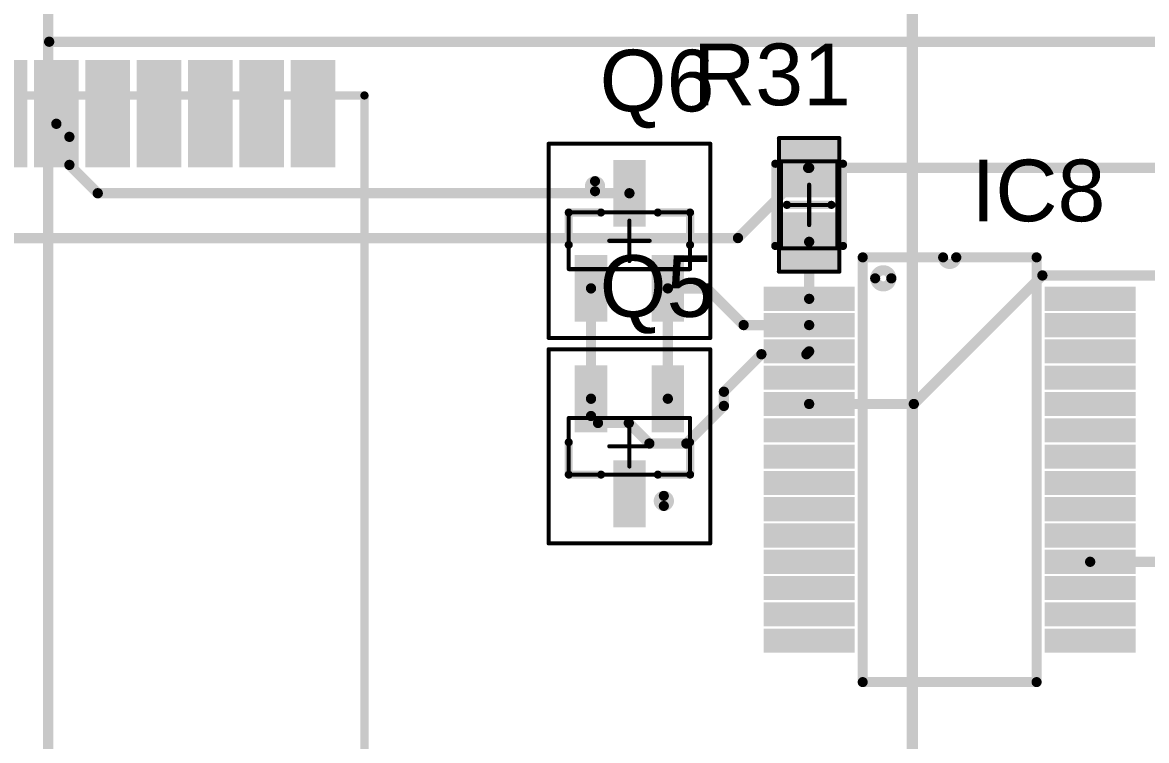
# Model space of a CAD drawing. Header units: millimetres. Extents: x 0.82 to 4.9, y 1.18 to 4.75.
# Drawn here: x 1.889 to 2.983, y 3.389 to 4.088 of the extents above; entities that cross this region are included whole.
import ezdxf

# ---------------------------------------------------------------- set-up
doc = ezdxf.new("R2010")
doc.units = ezdxf.units.MM
doc.header["$MEASUREMENT"] = 0
for name, color, linetype in [('BottomOverlay', 54, 'Continuous'), ('Mechanical1', 6, 'Continuous'), ('Mechanical13', 56, 'Continuous'), ('Mechanical15', 56, 'Continuous'), ('TopLayer', 1, 'Continuous'), ('TopOverlay', 2, 'Continuous'), ('TopPaste', 8, 'Continuous'), ('TopSolder', 216, 'Continuous')]:
    doc.layers.add(name, color=color, linetype=linetype)
doc.styles.add('Arial', font='arial.ttf', dxfattribs={"height": 0.2})

# ---------------------------------------------------------------- blocks, each defined once
blk = doc.blocks.new('LCD_2_4_TFT_SPI_240_320_B_1')
at = {"layer": 'BottomOverlay', "const_width": 0.01}
for points in [[(-0.8409, -1.5193), (-0.8409, 1.5193)], [(-0.84, 1.1094), (0.84, 1.1094)]]:
    blk.add_lwpolyline(points, dxfattribs=at)
at = {"layer": 'BottomOverlay', "const_width": 0.005}
blk.add_lwpolyline([(-0.8425, 1.1094, 1), (-0.8375, 1.1094, 1)], format="xyb", close=True, dxfattribs=at)
at = {"layer": 'Mechanical15', "const_width": 0.01}
blk.add_lwpolyline([(0, -1.5193), (0, 1.5193)], dxfattribs=at)
blk = doc.blocks.new('ESP32___WROVER_B_3')
at = {"layer": 'TopLayer'}
for points in [[(0.623, -0.5823), (0.7195, -0.5823), (0.7195, -0.6177), (0.623, -0.6177)], [(0.623, -0.6323), (0.7195, -0.6323), (0.7195, -0.6677), (0.623, -0.6677)], [(0.623, -0.6823), (0.7195, -0.6823), (0.7195, -0.7177), (0.623, -0.7177)], [(0.623, -0.7323), (0.7195, -0.7323), (0.7195, -0.7677), (0.623, -0.7677)], [(0.623, -0.7823), (0.7195, -0.7823), (0.7195, -0.8177), (0.623, -0.8177)], [(0.623, -0.8323), (0.7195, -0.8323), (0.7195, -0.8677), (0.623, -0.8677)], [(0.623, -0.8823), (0.7195, -0.8823), (0.7195, -0.9177), (0.623, -0.9177)]]:
    blk.add_hatch(color=1, dxfattribs=at).paths.add_polyline_path(points)
at = {"layer": 'TopPaste'}
for points in [[(0.623, -0.5823), (0.7195, -0.5823), (0.7195, -0.6177), (0.623, -0.6177)], [(0.623, -0.6323), (0.7195, -0.6323), (0.7195, -0.6677), (0.623, -0.6677)], [(0.623, -0.6823), (0.7195, -0.6823), (0.7195, -0.7177), (0.623, -0.7177)], [(0.623, -0.7323), (0.7195, -0.7323), (0.7195, -0.7677), (0.623, -0.7677)], [(0.623, -0.7823), (0.7195, -0.7823), (0.7195, -0.8177), (0.623, -0.8177)], [(0.623, -0.8323), (0.7195, -0.8323), (0.7195, -0.8677), (0.623, -0.8677)], [(0.623, -0.8823), (0.7195, -0.8823), (0.7195, -0.9177), (0.623, -0.9177)]]:
    blk.add_hatch(color=8, dxfattribs=at).paths.add_polyline_path(points)
at = {"layer": 'TopSolder'}
for points in [[(0.619, -0.5783), (0.7235, -0.5783), (0.7235, -0.6217), (0.619, -0.6217)], [(0.619, -0.6283), (0.7235, -0.6283), (0.7235, -0.6717), (0.619, -0.6717)], [(0.619, -0.6783), (0.7235, -0.6783), (0.7235, -0.7217), (0.619, -0.7217)], [(0.619, -0.7283), (0.7235, -0.7283), (0.7235, -0.7717), (0.619, -0.7717)], [(0.619, -0.7783), (0.7235, -0.7783), (0.7235, -0.8217), (0.619, -0.8217)], [(0.619, -0.8283), (0.7235, -0.8283), (0.7235, -0.8717), (0.619, -0.8717)], [(0.619, -0.8783), (0.7235, -0.8783), (0.7235, -0.9217), (0.619, -0.9217)]]:
    blk.add_hatch(color=216, dxfattribs=at).paths.add_polyline_path(points)
at = {"layer": 'TopOverlay', "const_width": 0.008}
for points in [[(0.689, 0.2862), (0.689, -0.95)], [(-0.0197, -0.95), (0.689, -0.95)]]:
    blk.add_lwpolyline(points, dxfattribs=at)
at = {"layer": 'TopOverlay', "const_width": 0.004}
blk.add_lwpolyline([(0.687, -0.95, 1), (0.691, -0.95, 1)], format="xyb", close=True, dxfattribs=at)
blk.add_lwpolyline([(0.687, -0.95, 1), (0.691, -0.95, 1)], format="xyb", close=True, dxfattribs=at)
blk = doc.blocks.new('6_0805_L_8')
at = {"layer": 'TopLayer'}
for points in [[(-0.0606, -0.0256), (-0.0606, 0.0256), (-0.0114, 0.0256), (-0.0114, -0.0256)], [(0.0114, -0.0256), (0.0114, 0.0256), (0.0606, 0.0256), (0.0606, -0.0256)]]:
    blk.add_hatch(color=1, dxfattribs=at).paths.add_polyline_path(points)
at = {"layer": 'TopPaste'}
for points in [[(-0.0606, -0.0256), (-0.0606, 0.0256), (-0.0114, 0.0256), (-0.0114, -0.0256)], [(0.0114, -0.0256), (0.0114, 0.0256), (0.0606, 0.0256), (0.0606, -0.0256)]]:
    blk.add_hatch(color=8, dxfattribs=at).paths.add_polyline_path(points)
at = {"layer": 'TopSolder'}
for points in [[(-0.0646, -0.0296), (-0.0646, 0.0296), (-0.0074, 0.0296), (-0.0074, -0.0296)], [(0.0074, -0.0296), (0.0074, 0.0296), (0.0646, 0.0296), (0.0646, -0.0296)]]:
    blk.add_hatch(color=216, dxfattribs=at).paths.add_polyline_path(points)
at = {"layer": 'Mechanical1', "const_width": 0.00394}
for points in [[(-0.0423, -0.0276), (-0.0423, 0.0276)], [(0.0423, 0.0276), (-0.0423, 0.0276)], [(0.0423, -0.0276), (0.0423, 0.0276)], [(0.0423, -0.0276), (-0.0423, -0.0276)]]:
    blk.add_lwpolyline(points, dxfattribs=at)
at = {"layer": 'Mechanical1', "const_width": 0.00197}
for points in [[(-0.0433, 0.0276, 1), (-0.0413, 0.0276, 1)], [(-0.0433, 0.0276, 1), (-0.0413, 0.0276, 1)], [(0.0413, 0.0276, 1), (0.0433, 0.0276, 1)], [(0.0413, 0.0276, 1), (0.0433, 0.0276, 1)], [(-0.0433, -0.0276, 1), (-0.0413, -0.0276, 1)], [(-0.0433, -0.0276, 1), (-0.0413, -0.0276, 1)], [(0.0413, -0.0276, 1), (0.0433, -0.0276, 1)], [(0.0413, -0.0276, 1), (0.0433, -0.0276, 1)]]:
    blk.add_lwpolyline(points, format="xyb", close=True, dxfattribs=at)
at = {"layer": 'Mechanical15', "const_width": 0.00394}
for points in [[(-0.065, -0.0295), (-0.065, 0.0295)], [(0.065, 0.0295), (-0.065, 0.0295)], [(0.065, -0.0295), (0.065, 0.0295)], [(0, -0.0197), (0, 0.0197)], [(0.0197, 0), (-0.0197, 0)], [(0.065, -0.0295), (-0.065, -0.0295)]]:
    blk.add_lwpolyline(points, dxfattribs=at)
at = {"layer": 'Mechanical15', "const_width": 0.00197}
for points in [[(-0.066, 0.0295, 1), (-0.064, 0.0295, 1)], [(-0.066, 0.0295, 1), (-0.064, 0.0295, 1)], [(0.064, 0.0295, 1), (0.066, 0.0295, 1)], [(0.064, 0.0295, 1), (0.066, 0.0295, 1)], [(-0.001, 0.0197, 1), (0.001, 0.0197, 1)], [(-0.0207, 0, 1), (-0.0187, 0, 1)], [(0.0187, 0, 1), (0.0207, 0, 1)], [(-0.001, -0.0197, 1), (0.001, -0.0197, 1)], [(-0.066, -0.0295, 1), (-0.064, -0.0295, 1)], [(-0.066, -0.0295, 1), (-0.064, -0.0295, 1)], [(0.064, -0.0295, 1), (0.066, -0.0295, 1)], [(0.064, -0.0295, 1), (0.066, -0.0295, 1)]]:
    blk.add_lwpolyline(points, format="xyb", close=True, dxfattribs=at)
at = {"layer": 'TopOverlay', "const_width": 0.00787}
for points in [[(0.04, 0.033), (-0.04, 0.033)], [(0, -0.0217), (0, 0.0217)], [(0.04, -0.033), (-0.04, -0.033)]]:
    blk.add_lwpolyline(points, dxfattribs=at)
at = {"layer": 'TopOverlay', "const_width": 0.00394}
for points in [[(-0.042, 0.033, 1), (-0.038, 0.033, 1)], [(0.038, 0.033, 1), (0.042, 0.033, 1)], [(-0.002, 0.0217, 1), (0.002, 0.0217, 1)], [(-0.002, -0.0217, 1), (0.002, -0.0217, 1)], [(-0.042, -0.033, 1), (-0.038, -0.033, 1)], [(0.038, -0.033, 1), (0.042, -0.033, 1)]]:
    blk.add_lwpolyline(points, format="xyb", close=True, dxfattribs=at)
blk = doc.blocks.new('SOT23_M______39')
at = {"layer": 'TopLayer'}
for points in [[(-0.0748, 0.0256), (-0.0748, 0.0492), (-0.0177, 0.0492), (-0.0177, 0.0256)], [(0.0177, -0.0118), (0.0177, 0.0118), (0.0748, 0.0118), (0.0748, -0.0118)], [(-0.0748, -0.0492), (-0.0748, -0.0256), (-0.0177, -0.0256), (-0.0177, -0.0492)]]:
    blk.add_hatch(color=1, dxfattribs=at).paths.add_polyline_path(points)
at = {"layer": 'TopPaste'}
for points in [[(-0.0748, 0.0256), (-0.0748, 0.0492), (-0.0177, 0.0492), (-0.0177, 0.0256)], [(0.0177, -0.0118), (0.0177, 0.0118), (0.0748, 0.0118), (0.0748, -0.0118)], [(-0.0748, -0.0492), (-0.0748, -0.0256), (-0.0177, -0.0256), (-0.0177, -0.0492)]]:
    blk.add_hatch(color=8, dxfattribs=at).paths.add_polyline_path(points)
at = {"layer": 'TopSolder'}
for points in [[(-0.0788, 0.0216), (-0.0788, 0.0532), (-0.0137, 0.0532), (-0.0137, 0.0216)], [(0.0137, -0.0158), (0.0137, 0.0158), (0.0788, 0.0158), (0.0788, -0.0158)], [(-0.0788, -0.0532), (-0.0788, -0.0216), (-0.0137, -0.0216), (-0.0137, -0.0532)]]:
    blk.add_hatch(color=216, dxfattribs=at).paths.add_polyline_path(points)
at = {"layer": 'Mechanical13', "const_width": 0.00394}
for points in [[(-0.0276, 0.0591), (0.0276, 0.0591)], [(-0.0276, 0.0591), (-0.0276, -0.0591)], [(0.0276, 0.0591), (0.0276, -0.0591)], [(-0.0276, -0.0591), (0.0276, -0.0591)]]:
    blk.add_lwpolyline(points, dxfattribs=at)
at = {"layer": 'Mechanical13', "const_width": 0.00197}
for points in [[(-0.0285, 0.0591, 1), (-0.0266, 0.0591, 1)], [(-0.0285, 0.0591, 1), (-0.0266, 0.0591, 1)], [(0.0266, 0.0591, 1), (0.0285, 0.0591, 1)], [(0.0266, 0.0591, 1), (0.0285, 0.0591, 1)], [(-0.0285, -0.0591, 1), (-0.0266, -0.0591, 1)], [(-0.0285, -0.0591, 1), (-0.0266, -0.0591, 1)], [(0.0266, -0.0591, 1), (0.0285, -0.0591, 1)], [(0.0266, -0.0591, 1), (0.0285, -0.0591, 1)]]:
    blk.add_lwpolyline(points, format="xyb", close=True, dxfattribs=at)
at = {"layer": 'Mechanical15', "const_width": 0.00394}
for points in [[(-0.0945, 0.0787), (0.0945, 0.0787)], [(-0.0945, 0.0787), (-0.0945, -0.0787)], [(0.0945, 0.0787), (0.0945, -0.0787)], [(0, 0.0197), (0, -0.0197)], [(-0.0197, 0), (0.0197, 0)], [(-0.0945, -0.0787), (0.0945, -0.0787)]]:
    blk.add_lwpolyline(points, dxfattribs=at)
at = {"layer": 'Mechanical15', "const_width": 0.00197}
for points in [[(-0.0955, 0.0787, 1), (-0.0935, 0.0787, 1)], [(-0.0955, 0.0787, 1), (-0.0935, 0.0787, 1)], [(0.0935, 0.0787, 1), (0.0955, 0.0787, 1)], [(0.0935, 0.0787, 1), (0.0955, 0.0787, 1)], [(-0.001, 0.0197, 1), (0.001, 0.0197, 1)], [(-0.0207, 0, 1), (-0.0187, 0, 1)], [(0.0187, 0, 1), (0.0207, 0, 1)], [(-0.001, -0.0197, 1), (0.001, -0.0197, 1)], [(-0.0955, -0.0787, 1), (-0.0935, -0.0787, 1)], [(-0.0955, -0.0787, 1), (-0.0935, -0.0787, 1)], [(0.0935, -0.0787, 1), (0.0955, -0.0787, 1)], [(0.0935, -0.0787, 1), (0.0955, -0.0787, 1)]]:
    blk.add_lwpolyline(points, format="xyb", close=True, dxfattribs=at)
at = {"layer": 'TopOverlay', "const_width": 0.00787}
for points in [[(-0.0039, 0.0591), (0.0276, 0.0591)], [(0.0276, 0.0591), (0.0276, 0.0276)], [(0.0276, -0.0276), (0.0276, -0.0591)], [(-0.0039, -0.0591), (0.0276, -0.0591)]]:
    blk.add_lwpolyline(points, dxfattribs=at)
at = {"layer": 'TopOverlay'}
for points, const_width in [([(-0.0059, 0.0591, 1), (-0.002, 0.0591, 1)], 0.00394), ([(0.0256, 0.0591, 1), (0.0295, 0.0591, 1)], 0.00394), ([(0.0256, 0.0591, 1), (0.0295, 0.0591, 1)], 0.00394), ([(0.0581, 0.0335, 1), (0.0482, 0.0335, 1)], 0.00984), ([(0.0458, 0.0335, 1), (0.0507, 0.0335, 1)], 0.00492), ([(0.0556, 0.0335, 1), (0.0605, 0.0335, 1)], 0.00492), ([(0.0256, 0.0276, 1), (0.0295, 0.0276, 1)], 0.00394), ([(0.0256, -0.0276, 1), (0.0295, -0.0276, 1)], 0.00394), ([(-0.0059, -0.0591, 1), (-0.002, -0.0591, 1)], 0.00394), ([(0.0256, -0.0591, 1), (0.0295, -0.0591, 1)], 0.00394), ([(0.0256, -0.0591, 1), (0.0295, -0.0591, 1)], 0.00394)]:
    blk.add_lwpolyline(points, format="xyb", close=True, dxfattribs=dict(at, const_width=const_width))
blk = doc.blocks.new('SOT23_M______40')
at = {"layer": 'TopLayer'}
for points in [[(-0.0748, 0.0256), (-0.0748, 0.0492), (-0.0177, 0.0492), (-0.0177, 0.0256)], [(0.0177, -0.0118), (0.0177, 0.0118), (0.0748, 0.0118), (0.0748, -0.0118)], [(-0.0748, -0.0492), (-0.0748, -0.0256), (-0.0177, -0.0256), (-0.0177, -0.0492)]]:
    blk.add_hatch(color=1, dxfattribs=at).paths.add_polyline_path(points)
at = {"layer": 'TopPaste'}
for points in [[(-0.0748, 0.0256), (-0.0748, 0.0492), (-0.0177, 0.0492), (-0.0177, 0.0256)], [(0.0177, -0.0118), (0.0177, 0.0118), (0.0748, 0.0118), (0.0748, -0.0118)], [(-0.0748, -0.0492), (-0.0748, -0.0256), (-0.0177, -0.0256), (-0.0177, -0.0492)]]:
    blk.add_hatch(color=8, dxfattribs=at).paths.add_polyline_path(points)
at = {"layer": 'TopSolder'}
for points in [[(-0.0788, 0.0216), (-0.0788, 0.0532), (-0.0137, 0.0532), (-0.0137, 0.0216)], [(0.0137, -0.0158), (0.0137, 0.0158), (0.0788, 0.0158), (0.0788, -0.0158)], [(-0.0788, -0.0532), (-0.0788, -0.0216), (-0.0137, -0.0216), (-0.0137, -0.0532)]]:
    blk.add_hatch(color=216, dxfattribs=at).paths.add_polyline_path(points)
at = {"layer": 'Mechanical13', "const_width": 0.00394}
for points in [[(0.0276, 0.0591), (-0.0276, 0.0591)], [(-0.0276, -0.0591), (-0.0276, 0.0591)], [(0.0276, -0.0591), (0.0276, 0.0591)], [(0.0276, -0.0591), (-0.0276, -0.0591)]]:
    blk.add_lwpolyline(points, dxfattribs=at)
at = {"layer": 'Mechanical13', "const_width": 0.00197}
for points in [[(-0.0285, 0.0591, 1), (-0.0266, 0.0591, 1)], [(-0.0285, 0.0591, 1), (-0.0266, 0.0591, 1)], [(0.0266, 0.0591, 1), (0.0285, 0.0591, 1)], [(0.0266, 0.0591, 1), (0.0285, 0.0591, 1)], [(-0.0285, -0.0591, 1), (-0.0266, -0.0591, 1)], [(-0.0285, -0.0591, 1), (-0.0266, -0.0591, 1)], [(0.0266, -0.0591, 1), (0.0285, -0.0591, 1)], [(0.0266, -0.0591, 1), (0.0285, -0.0591, 1)]]:
    blk.add_lwpolyline(points, format="xyb", close=True, dxfattribs=at)
at = {"layer": 'Mechanical15', "const_width": 0.00394}
for points in [[(0.0945, 0.0787), (-0.0945, 0.0787)], [(-0.0945, -0.0787), (-0.0945, 0.0787)], [(0.0945, -0.0787), (0.0945, 0.0787)], [(0, -0.0197), (0, 0.0197)], [(0.0197, 0), (-0.0197, 0)], [(0.0945, -0.0787), (-0.0945, -0.0787)]]:
    blk.add_lwpolyline(points, dxfattribs=at)
at = {"layer": 'Mechanical15', "const_width": 0.00197}
for points in [[(-0.0955, 0.0787, 1), (-0.0935, 0.0787, 1)], [(-0.0955, 0.0787, 1), (-0.0935, 0.0787, 1)], [(0.0935, 0.0787, 1), (0.0955, 0.0787, 1)], [(0.0935, 0.0787, 1), (0.0955, 0.0787, 1)], [(-0.001, 0.0197, 1), (0.001, 0.0197, 1)], [(-0.0207, 0, 1), (-0.0187, 0, 1)], [(0.0187, 0, 1), (0.0207, 0, 1)], [(-0.001, -0.0197, 1), (0.001, -0.0197, 1)], [(-0.0955, -0.0787, 1), (-0.0935, -0.0787, 1)], [(-0.0955, -0.0787, 1), (-0.0935, -0.0787, 1)], [(0.0935, -0.0787, 1), (0.0955, -0.0787, 1)], [(0.0935, -0.0787, 1), (0.0955, -0.0787, 1)]]:
    blk.add_lwpolyline(points, format="xyb", close=True, dxfattribs=at)
at = {"layer": 'TopOverlay', "const_width": 0.00787}
for points in [[(0.0276, 0.0591), (-0.0039, 0.0591)], [(0.0276, 0.0276), (0.0276, 0.0591)], [(0.0276, -0.0591), (0.0276, -0.0276)], [(0.0276, -0.0591), (-0.0039, -0.0591)]]:
    blk.add_lwpolyline(points, dxfattribs=at)
at = {"layer": 'TopOverlay'}
for points, const_width in [([(-0.0059, 0.0591, 1), (-0.002, 0.0591, 1)], 0.00394), ([(0.0256, 0.0591, 1), (0.0295, 0.0591, 1)], 0.00394), ([(0.0256, 0.0591, 1), (0.0295, 0.0591, 1)], 0.00394), ([(0.0581, 0.0335, 1), (0.0482, 0.0335, 1)], 0.00984), ([(0.0458, 0.0335, 1), (0.0507, 0.0335, 1)], 0.00492), ([(0.0556, 0.0335, 1), (0.0605, 0.0335, 1)], 0.00492), ([(0.0256, 0.0276, 1), (0.0295, 0.0276, 1)], 0.00394), ([(0.0256, -0.0276, 1), (0.0295, -0.0276, 1)], 0.00394), ([(-0.0059, -0.0591, 1), (-0.002, -0.0591, 1)], 0.00394), ([(0.0256, -0.0591, 1), (0.0295, -0.0591, 1)], 0.00394), ([(0.0256, -0.0591, 1), (0.0295, -0.0591, 1)], 0.00394)]:
    blk.add_lwpolyline(points, format="xyb", close=True, dxfattribs=dict(at, const_width=const_width))
blk = doc.blocks.new('SSOP_28_65')
at = {"layer": 'TopLayer'}
for points in [[(-0.0404, 0.0077), (0.0404, 0.0077), (0.0404, -0.0077), (-0.0404, -0.0077)], [(0.2333, 0.0077), (0.314, 0.0077), (0.314, -0.0077), (0.2333, -0.0077)], [(-0.0404, -0.0178), (0.0404, -0.0178), (0.0404, -0.0333), (-0.0404, -0.0333)], [(0.2333, -0.0178), (0.314, -0.0178), (0.314, -0.0333), (0.2333, -0.0333)], [(-0.0404, -0.0434), (0.0404, -0.0434), (0.0404, -0.0589), (-0.0404, -0.0589)], [(0.2333, -0.0434), (0.314, -0.0434), (0.314, -0.0589), (0.2333, -0.0589)], [(-0.0404, -0.069), (0.0404, -0.069), (0.0404, -0.0845), (-0.0404, -0.0845)], [(0.2333, -0.069), (0.314, -0.069), (0.314, -0.0845), (0.2333, -0.0845)], [(-0.0404, -0.0946), (0.0404, -0.0946), (0.0404, -0.1101), (-0.0404, -0.1101)], [(0.2333, -0.0946), (0.314, -0.0946), (0.314, -0.1101), (0.2333, -0.1101)], [(-0.0404, -0.1202), (0.0404, -0.1202), (0.0404, -0.1357), (-0.0404, -0.1357)], [(0.2333, -0.1202), (0.314, -0.1202), (0.314, -0.1357), (0.2333, -0.1357)], [(-0.0404, -0.1458), (0.0404, -0.1458), (0.0404, -0.1613), (-0.0404, -0.1613)], [(0.2333, -0.1458), (0.314, -0.1458), (0.314, -0.1613), (0.2333, -0.1613)], [(-0.0404, -0.1714), (0.0404, -0.1714), (0.0404, -0.1869), (-0.0404, -0.1869)], [(0.2333, -0.1714), (0.314, -0.1714), (0.314, -0.1869), (0.2333, -0.1869)], [(-0.0404, -0.197), (0.0404, -0.197), (0.0404, -0.2125), (-0.0404, -0.2125)], [(0.2333, -0.197), (0.314, -0.197), (0.314, -0.2125), (0.2333, -0.2125)], [(-0.0404, -0.2226), (0.0404, -0.2226), (0.0404, -0.2381), (-0.0404, -0.2381)], [(0.2333, -0.2226), (0.314, -0.2226), (0.314, -0.2381), (0.2333, -0.2381)], [(-0.0404, -0.2482), (0.0404, -0.2482), (0.0404, -0.2637), (-0.0404, -0.2637)], [(0.2333, -0.2482), (0.314, -0.2482), (0.314, -0.2637), (0.2333, -0.2637)], [(-0.0404, -0.2737), (0.0404, -0.2737), (0.0404, -0.2892), (-0.0404, -0.2892)], [(0.2333, -0.2737), (0.314, -0.2737), (0.314, -0.2892), (0.2333, -0.2892)], [(-0.0404, -0.2993), (0.0404, -0.2993), (0.0404, -0.3148), (-0.0404, -0.3148)], [(0.2333, -0.2993), (0.314, -0.2993), (0.314, -0.3148), (0.2333, -0.3148)], [(-0.0404, -0.3249), (0.0404, -0.3249), (0.0404, -0.3404), (-0.0404, -0.3404)], [(0.2333, -0.3249), (0.314, -0.3249), (0.314, -0.3404), (0.2333, -0.3404)]]:
    blk.add_hatch(color=1, dxfattribs=at).paths.add_polyline_path(points)
at = {"layer": 'TopPaste'}
for points in [[(-0.0404, 0.0077), (0.0404, 0.0077), (0.0404, -0.0077), (-0.0404, -0.0077)], [(0.2333, 0.0077), (0.314, 0.0077), (0.314, -0.0077), (0.2333, -0.0077)], [(-0.0404, -0.0178), (0.0404, -0.0178), (0.0404, -0.0333), (-0.0404, -0.0333)], [(0.2333, -0.0178), (0.314, -0.0178), (0.314, -0.0333), (0.2333, -0.0333)], [(-0.0404, -0.0434), (0.0404, -0.0434), (0.0404, -0.0589), (-0.0404, -0.0589)], [(0.2333, -0.0434), (0.314, -0.0434), (0.314, -0.0589), (0.2333, -0.0589)], [(-0.0404, -0.069), (0.0404, -0.069), (0.0404, -0.0845), (-0.0404, -0.0845)], [(0.2333, -0.069), (0.314, -0.069), (0.314, -0.0845), (0.2333, -0.0845)], [(-0.0404, -0.0946), (0.0404, -0.0946), (0.0404, -0.1101), (-0.0404, -0.1101)], [(0.2333, -0.0946), (0.314, -0.0946), (0.314, -0.1101), (0.2333, -0.1101)], [(-0.0404, -0.1202), (0.0404, -0.1202), (0.0404, -0.1357), (-0.0404, -0.1357)], [(0.2333, -0.1202), (0.314, -0.1202), (0.314, -0.1357), (0.2333, -0.1357)], [(-0.0404, -0.1458), (0.0404, -0.1458), (0.0404, -0.1613), (-0.0404, -0.1613)], [(0.2333, -0.1458), (0.314, -0.1458), (0.314, -0.1613), (0.2333, -0.1613)], [(-0.0404, -0.1714), (0.0404, -0.1714), (0.0404, -0.1869), (-0.0404, -0.1869)], [(0.2333, -0.1714), (0.314, -0.1714), (0.314, -0.1869), (0.2333, -0.1869)], [(-0.0404, -0.197), (0.0404, -0.197), (0.0404, -0.2125), (-0.0404, -0.2125)], [(0.2333, -0.197), (0.314, -0.197), (0.314, -0.2125), (0.2333, -0.2125)], [(-0.0404, -0.2226), (0.0404, -0.2226), (0.0404, -0.2381), (-0.0404, -0.2381)], [(0.2333, -0.2226), (0.314, -0.2226), (0.314, -0.2381), (0.2333, -0.2381)], [(-0.0404, -0.2482), (0.0404, -0.2482), (0.0404, -0.2637), (-0.0404, -0.2637)], [(0.2333, -0.2482), (0.314, -0.2482), (0.314, -0.2637), (0.2333, -0.2637)], [(-0.0404, -0.2737), (0.0404, -0.2737), (0.0404, -0.2892), (-0.0404, -0.2892)], [(0.2333, -0.2737), (0.314, -0.2737), (0.314, -0.2892), (0.2333, -0.2892)], [(-0.0404, -0.2993), (0.0404, -0.2993), (0.0404, -0.3148), (-0.0404, -0.3148)], [(0.2333, -0.2993), (0.314, -0.2993), (0.314, -0.3148), (0.2333, -0.3148)], [(-0.0404, -0.3249), (0.0404, -0.3249), (0.0404, -0.3404), (-0.0404, -0.3404)], [(0.2333, -0.3249), (0.314, -0.3249), (0.314, -0.3404), (0.2333, -0.3404)]]:
    blk.add_hatch(color=8, dxfattribs=at).paths.add_polyline_path(points)
at = {"layer": 'TopSolder'}
for points in [[(-0.0444, 0.0118), (0.0444, 0.0118), (0.0444, -0.0118), (-0.0444, -0.0118)], [(0.2293, 0.0118), (0.318, 0.0118), (0.318, -0.0118), (0.2293, -0.0118)], [(-0.0444, -0.0138), (0.0444, -0.0138), (0.0444, -0.0373), (-0.0444, -0.0373)], [(0.2293, -0.0138), (0.318, -0.0138), (0.318, -0.0373), (0.2293, -0.0373)], [(-0.0444, -0.0394), (0.0444, -0.0394), (0.0444, -0.0629), (-0.0444, -0.0629)], [(0.2293, -0.0394), (0.318, -0.0394), (0.318, -0.0629), (0.2293, -0.0629)], [(-0.0444, -0.065), (0.0444, -0.065), (0.0444, -0.0885), (-0.0444, -0.0885)], [(0.2293, -0.065), (0.318, -0.065), (0.318, -0.0885), (0.2293, -0.0885)], [(-0.0444, -0.0906), (0.0444, -0.0906), (0.0444, -0.1141), (-0.0444, -0.1141)], [(0.2293, -0.0906), (0.318, -0.0906), (0.318, -0.1141), (0.2293, -0.1141)], [(-0.0444, -0.1162), (0.0444, -0.1162), (0.0444, -0.1397), (-0.0444, -0.1397)], [(0.2293, -0.1162), (0.318, -0.1162), (0.318, -0.1397), (0.2293, -0.1397)], [(-0.0444, -0.1418), (0.0444, -0.1418), (0.0444, -0.1653), (-0.0444, -0.1653)], [(0.2293, -0.1418), (0.318, -0.1418), (0.318, -0.1653), (0.2293, -0.1653)], [(-0.0444, -0.1674), (0.0444, -0.1674), (0.0444, -0.1909), (-0.0444, -0.1909)], [(0.2293, -0.1674), (0.318, -0.1674), (0.318, -0.1909), (0.2293, -0.1909)], [(-0.0444, -0.193), (0.0444, -0.193), (0.0444, -0.2165), (-0.0444, -0.2165)], [(0.2293, -0.193), (0.318, -0.193), (0.318, -0.2165), (0.2293, -0.2165)], [(-0.0444, -0.2186), (0.0444, -0.2186), (0.0444, -0.2421), (-0.0444, -0.2421)], [(0.2293, -0.2186), (0.318, -0.2186), (0.318, -0.2421), (0.2293, -0.2421)], [(-0.0444, -0.2442), (0.0444, -0.2442), (0.0444, -0.2677), (-0.0444, -0.2677)], [(0.2293, -0.2442), (0.318, -0.2442), (0.318, -0.2677), (0.2293, -0.2677)], [(-0.0444, -0.2697), (0.0444, -0.2697), (0.0444, -0.2932), (-0.0444, -0.2932)], [(0.2293, -0.2697), (0.318, -0.2697), (0.318, -0.2932), (0.2293, -0.2932)], [(-0.0444, -0.2953), (0.0444, -0.2953), (0.0444, -0.3188), (-0.0444, -0.3188)], [(0.2293, -0.2953), (0.318, -0.2953), (0.318, -0.3188), (0.2293, -0.3188)], [(-0.0444, -0.3209), (0.0444, -0.3209), (0.0444, -0.3444), (-0.0444, -0.3444)], [(0.2293, -0.3209), (0.318, -0.3209), (0.318, -0.3444), (0.2293, -0.3444)]]:
    blk.add_hatch(color=216, dxfattribs=at).paths.add_polyline_path(points)
at = {"layer": 'TopOverlay', "const_width": 0.00984}
for points in [[(0.0522, -0.373), (0.0522, 0.0404)], [(0.0522, 0.0404), (0.1304, 0.0404)], [(0.1432, 0.0404), (0.2215, 0.0404)], [(0.2215, -0.373), (0.2215, 0.0404)], [(0.0522, -0.373), (0.2215, -0.373)]]:
    blk.add_lwpolyline(points, dxfattribs=at)
at = {"layer": 'TopOverlay'}
for points, const_width in [([(0.0497, 0.0404, 1), (0.0546, 0.0404, 1)], 0.00492), ([(0.0497, 0.0404, 1), (0.0546, 0.0404, 1)], 0.00492), ([(0.128, 0.0404, 1), (0.1329, 0.0404, 1)], 0.00492), ([(0.128, 0.0404, 1), (0.1329, 0.0404, 1)], 0.00492), ([(0.1407, 0.0404, 1), (0.1457, 0.0404, 1)], 0.00492), ([(0.1407, 0.0404, 1), (0.1457, 0.0404, 1)], 0.00492), ([(0.219, 0.0404, 1), (0.2239, 0.0404, 1)], 0.00492), ([(0.219, 0.0404, 1), (0.2239, 0.0404, 1)], 0.00492), ([(0.08, 0.02, 1), (0.0643, 0.02, 1)], 0.00984), ([(0.0618, 0.02, 1), (0.0667, 0.02, 1)], 0.00492), ([(0.0775, 0.02, 1), (0.0825, 0.02, 1)], 0.00492), ([(0.0497, -0.373, 1), (0.0546, -0.373, 1)], 0.00492), ([(0.0497, -0.373, 1), (0.0546, -0.373, 1)], 0.00492), ([(0.219, -0.373, 1), (0.2239, -0.373, 1)], 0.00492), ([(0.219, -0.373, 1), (0.2239, -0.373, 1)], 0.00492)]:
    blk.add_lwpolyline(points, format="xyb", close=True, dxfattribs=dict(at, const_width=const_width))
at = {"layer": 'TopOverlay', "const_width": 0.00984}
blk.add_lwpolyline([(0.1432, 0.0404, -1), (0.1304, 0.0404)], format="xyb", dxfattribs=at)

msp = doc.modelspace()

# ---------------------------------------------------------------- linework, layer by layer
at = {"layer": 'Mechanical15', "const_width": 0.01}
msp.add_lwpolyline([(2.7559, 1.18), (2.7559, 4.745)], dxfattribs=at)
at = {"layer": 'TopLayer', "const_width": 0.01}
for points in [[(1.922, 3.9889), (1.9347, 3.9762)], [(1.9347, 3.9489), (1.9347, 3.9762)], [(1.9347, 3.9489), (1.9623, 3.9213)], [(2.5857, 3.8777), (2.654, 3.946)], [(2.654, 3.946), (2.655, 3.946)], [(2.655, 3.946), (3.409, 3.946)], [(1.9623, 3.9213), (2.48, 3.9213)], [(1.5558, 3.8777), (2.5857, 3.8777)], [(2.655, 3.8185), (2.655, 3.874)], [(2.7569, 3.7162), (2.8821, 3.8413)], [(2.8821, 3.8413), (3.3071, 3.8413)], [(2.4426, 3.7213), (2.4426, 3.8287)], [(2.5174, 3.7213), (2.5174, 3.8287)], [(2.5174, 3.8287), (2.5554, 3.8287)], [(2.5554, 3.8287), (2.5912, 3.793)], [(2.5912, 3.793), (2.655, 3.793)], [(2.572, 3.7281), (2.6085, 3.7646)], [(2.6085, 3.7646), (2.6522, 3.7646)], [(2.6522, 3.7646), (2.655, 3.7674)], [(2.572, 3.7143), (2.572, 3.7281)], [(2.4426, 3.7045), (2.4426, 3.7213)], [(2.5354, 3.6777), (2.572, 3.7143)], [(2.655, 3.7162), (2.7569, 3.7162)], [(2.4426, 3.7045), (2.4494, 3.6977)], [(2.4494, 3.6977), (2.4794, 3.6977)], [(2.4794, 3.6977), (2.4994, 3.6777)], [(2.4994, 3.6777), (2.5354, 3.6777)], [(2.9286, 3.5626), (3.0309, 3.5626)]]:
    msp.add_lwpolyline(points, dxfattribs=at)
at = {"layer": 'TopLayer', "const_width": 0.005}
for points in [[(1.9195, 3.9889, 1), (1.9245, 3.9889, 1)], [(1.9322, 3.9762, 1), (1.9372, 3.9762, 1)], [(1.9322, 3.9762, 1), (1.9372, 3.9762, 1)], [(1.9322, 3.9489, 1), (1.9372, 3.9489, 1)], [(1.9322, 3.9489, 1), (1.9372, 3.9489, 1)], [(2.6515, 3.946, 1), (2.6565, 3.946, 1)], [(2.6515, 3.946, 1), (2.6565, 3.946, 1)], [(2.6525, 3.946, 1), (2.6575, 3.946, 1)], [(2.6525, 3.946, 1), (2.6575, 3.946, 1)], [(1.9598, 3.9213, 1), (1.9648, 3.9213, 1)], [(1.9598, 3.9213, 1), (1.9648, 3.9213, 1)], [(2.4775, 3.9213, 1), (2.4825, 3.9213, 1)], [(2.5832, 3.8777, 1), (2.5882, 3.8777, 1)], [(2.5832, 3.8777, 1), (2.5882, 3.8777, 1)], [(2.6525, 3.874, 1), (2.6575, 3.874, 1)], [(2.8796, 3.8413, 1), (2.8846, 3.8413, 1)], [(2.8796, 3.8413, 1), (2.8846, 3.8413, 1)], [(2.4401, 3.8287, 1), (2.4451, 3.8287, 1)], [(2.5149, 3.8287, 1), (2.5199, 3.8287, 1)], [(2.5149, 3.8287, 1), (2.5199, 3.8287, 1)], [(2.5529, 3.8287, 1), (2.5579, 3.8287, 1)], [(2.5529, 3.8287, 1), (2.5579, 3.8287, 1)], [(2.6525, 3.8185, 1), (2.6575, 3.8185, 1)], [(2.5887, 3.793, 1), (2.5937, 3.793, 1)], [(2.5887, 3.793, 1), (2.5937, 3.793, 1)], [(2.6525, 3.793, 1), (2.6575, 3.793, 1)], [(2.606, 3.7646, 1), (2.611, 3.7646, 1)], [(2.606, 3.7646, 1), (2.611, 3.7646, 1)], [(2.6498, 3.7646, 1), (2.6547, 3.7646, 1)], [(2.6498, 3.7646, 1), (2.6547, 3.7646, 1)], [(2.6525, 3.7674, 1), (2.6575, 3.7674, 1)], [(2.5695, 3.7281, 1), (2.5745, 3.7281, 1)], [(2.5695, 3.7281, 1), (2.5745, 3.7281, 1)], [(2.4401, 3.7213, 1), (2.4451, 3.7213, 1)], [(2.4401, 3.7213, 1), (2.4451, 3.7213, 1)], [(2.5149, 3.7213, 1), (2.5199, 3.7213, 1)], [(2.5695, 3.7143, 1), (2.5745, 3.7143, 1)], [(2.5695, 3.7143, 1), (2.5745, 3.7143, 1)], [(2.6525, 3.7162, 1), (2.6575, 3.7162, 1)], [(2.7544, 3.7162, 1), (2.7594, 3.7162, 1)], [(2.7544, 3.7162, 1), (2.7594, 3.7162, 1)], [(2.4401, 3.7045, 1), (2.4451, 3.7045, 1)], [(2.4401, 3.7045, 1), (2.4451, 3.7045, 1)], [(2.4469, 3.6977, 1), (2.4519, 3.6977, 1)], [(2.4469, 3.6977, 1), (2.4519, 3.6977, 1)], [(2.4769, 3.6977, 1), (2.4819, 3.6977, 1)], [(2.4769, 3.6977, 1), (2.4819, 3.6977, 1)], [(2.4969, 3.6777, 1), (2.5019, 3.6777, 1)], [(2.4969, 3.6777, 1), (2.5019, 3.6777, 1)], [(2.5329, 3.6777, 1), (2.5379, 3.6777, 1)], [(2.5329, 3.6777, 1), (2.5379, 3.6777, 1)], [(2.9261, 3.5626, 1), (2.9311, 3.5626, 1)]]:
    msp.add_lwpolyline(points, format="xyb", close=True, dxfattribs=at)

# ---------------------------------------------------------------- block references
for name, p in [('LCD_2_4_TFT_SPI_240_320_B_1', (2.755, 2.9594)), ('SSOP_28_65', (2.655, 3.8185))]:
    msp.add_blockref(name, p)
for name, p, rotation in [('ESP32___WROVER_B_3', (1.272, 3.3275), 90), ('6_0805_L_8', (2.655, 3.91), 270), ('SOT23_M______39', (2.48, 3.875), 90), ('SOT23_M______40', (2.48, 3.675), 270)]:
    msp.add_blockref(name, p, dxfattribs=dict(rotation=rotation))

# ---------------------------------------------------------------- texts
at = {"layer": 'TopOverlay', "style": 'Arial'}
for s, p in [('Q6', (2.451, 4.001)), ('R31', (2.542, 4.007)), ('IC8', (2.813, 3.894)), ('Q5', (2.451, 3.801))]:
    msp.add_text(s, height=0.06, dxfattribs=at).set_placement(p)

doc.saveas('drawing.dxf')
